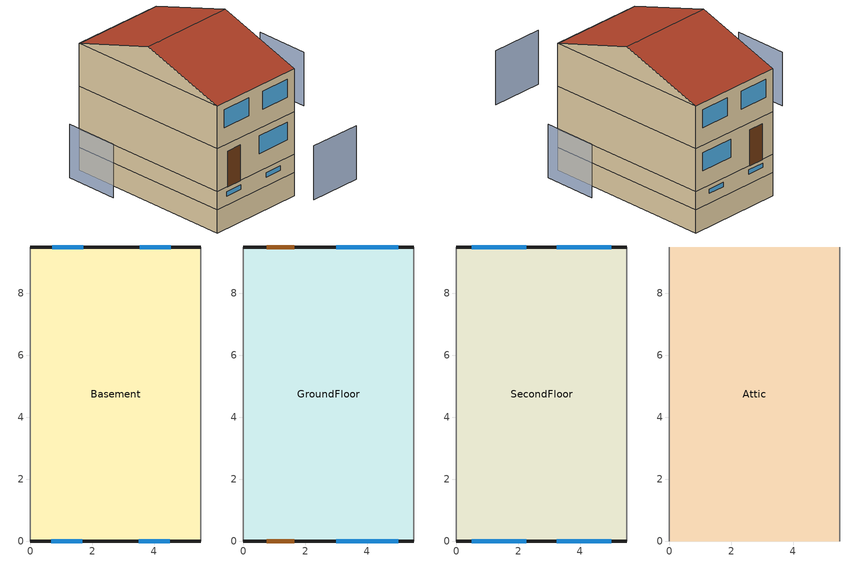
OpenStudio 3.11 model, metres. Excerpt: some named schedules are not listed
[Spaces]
Basement
 floor foundation (SFD_BasementFloor): 5.5,9.5 5.5,0 0,0 0,9.5 z-1.3
 wall outside (Surface 2 c tbd): 0,0 5.5,0 z0:1
 wall outside (Surface 4 c tbd): 5.5,9.5 0,9.5 z0:1
 wall adiabatic: 0,9.5 0,0 / 5.5,0 5.5,9.5 z0:1; 5.5,0 5.5,9.5 / 0,9.5 0,0 z-1.3:0
 wall foundation (SFD_1986-2012_BasementWall): 0,0 5.5,0 / 5.5,9.5 0,9.5 z-1.3:0
 window: 0.68,0 1.68,0 / 3.5,0 4.5,0 z0.5:0.75; 4.53,9.5 3.53,9.5 / 1.71,9.5 0.71,9.5 z0.54:0.79
GroundFloor
 floor to Basement: 5.5,9.5 5.5,0 0,0 0,9.5 z1
 wall outside (Surface 8 c tbd): 0,0 5.5,0 z1:3.4
 wall outside (Surface 12 c tbd): 5.5,9.5 0,9.5 z1:3.4
 wall adiabatic: 0,9.5 0,0 / 5.5,0 5.5,9.5 z1:3.4
 window: 3,0 5,0 / 5,9.5 3,9.5 z2:3
 door: 0.75,0 1.65,0 / 1.65,9.5 0.75,9.5 z1:3
SecondFloor
 floor to GroundFloor: 5.5,9.5 5.5,0 0,0 0,9.5 z3.4
 wall outside (Surface 16 c tbd): 0,0 5.5,0 z3.4:5.8
 wall outside (Surface 17 c tbd): 5.5,9.5 0,9.5 z3.4:5.8
 wall adiabatic: 0,9.5 0,0 / 5.5,0 5.5,9.5 z3.4:5.8
 window: 0.5,0 2.25,0 / 3.25,0 5,0 / 5,9.5 3.25,9.5 / 2.25,9.5 0.5,9.5 z4.4:5.4
Attic
 floor to SecondFloor: 5.5,9.5 5.5,0 0,0 0,9.5 z5.8
 wall adiabatic: 0,4.75,7.38 0,9.5,5.8 0,0,5.8; 5.5,4.75,7.38 5.5,0,5.8 5.5,9.5,5.8
 roof outside: 5.5,4.75,7.38 5.5,9.5,5.8 0,9.5,5.8 0,4.75,7.38; 0,4.75,7.38 0,0,5.8 5.5,0,5.8 5.5,4.75,7.38
shading: -4,3.25 -4,6.25 / 5.75,-4 2.75,-4 / 9.5,6.25 9.5,3.25 z1:4
[Building]
Building 1: Default Construction Set=SFD_1986-2012_ConstructionSet
[Site]
MONTREAL INTL A: Latitude {deg}=45.47; Longitude {deg}=-73.74; Time Zone {hr}=-5; Elevation {m}=36
[ClimateZones]
Climate Zone Institution Name 1=ASHRAE; Climate Zone Document Name 1=ANSI/ASHRAE Standard 169; Climate Zone Document Year 1=2006; Climate Zone Institution Name 2=CEC; Climate Zone Document Name 2=California Climate Zone Descriptions; Climate Zone Document Year 2=1995
[SizingPeriod:DesignDay] Barometric Pressure {Pa}=100893; Rain Indicator=No; Snow Indicator=No; Day of Month=21; Daylight Saving Time Indicator=No; Humidity Condition Type=Wetbulb; Dry-Bulb Temperature Range Modifier Type=DefaultMultipliers
Name | Maximum Dry-Bulb Temperature {C} | Daily Dry-Bulb Temperature Range {deltaC} | Wind Speed {m/s} | Wind Direction {deg} | Sky Clearness | Month | Day Type | Wetbulb or DewPoint at Maximum Dry-Bulb {C} | Solar Model Indicator | ASHRAE Clear Sky Optical Depth for Beam Irradiance | ASHRAE Clear Sky Optical Depth for Diffuse Irradiance
Montreal-Trudeau Intl AP Ann Htg 99.6% Condns DB | -22.9 | 0 | 4.3 | 260 | 0 | 1 | WinterDesignDay | -22.9 | ASHRAEClearSky
Montreal-Trudeau Intl AP Ann Clg .4% Condns DB=>MWB | 30.3 | 8.8 | 5.4 | 230 |  | 7 | SummerDesignDay | 22.1 | ASHRAETau | 0.431 | 2.246
[Construction]
SFD_Furnishing: Wood Furnishing
SFD_IntWall: Gypsum Board, Air Layer 1, Wood frame wall 2x4 uninsulated, Air Layer 1, Gypsum Board
SFD_BasementFloor: Heavy Concrete 150 mm
SFD_Window_old-construction: SFD_Window_old-construction
SFD_Door_old-construction: SFD_Door_old-construction
SFD_Roof: Shingles asphalt, Plywood
SFD_IntFloor: Wood Flooring, Plywood, Wood frame roof 2x10 uninsulated, Gypsum Board
SFD_IntCeiling: Gypsum Board, Wood frame roof 2x10 uninsulated, Plywood, Wood Flooring
SFD_1986-2012_ExtWall: Cladding-vinyl, Air Layer 1, Plywood, Wood frame wall 2x4 insulated, Insulation 45 mm, Air Layer 1, Gypsum Board
SFD_1986-2012_AtticFloor: Bulk insulation-cellulose 160 mm, Plywood, Wood frame roof 2x10 insulated, Gypsum Board
SFD_1986-2012_CeilingToAttic: Gypsum Board, Wood frame roof 2x10 insulated, Plywood, Bulk insulation-cellulose 160 mm
SFD_1986-2012_BasementWall: Heavy Concrete 200 mm, Insulation panel 80 mm, Gypsum Board
SFD_1986-2012_BasementWallAboveGround: Plaster, Heavy Concrete 200 mm, Insulation panel 80 mm, Air Layer 1, Gypsum Board
Surface 12 c tbd: Cladding-vinyl, Air Layer 1, Plywood, Surface 12 m tbd, Insulation 45 mm, Air Layer 1, Gypsum Board
Surface 16 c tbd: Cladding-vinyl, Air Layer 1, Plywood, Surface 16 m tbd, Insulation 45 mm, Air Layer 1, Gypsum Board
Surface 17 c tbd: Cladding-vinyl, Air Layer 1, Plywood, Surface 17 m tbd, Insulation 45 mm, Air Layer 1, Gypsum Board
Surface 2 c tbd: Plaster, Heavy Concrete 200 mm, Surface 2 m tbd, Air Layer 1, Gypsum Board
Surface 4 c tbd: Plaster, Heavy Concrete 200 mm, Surface 4 m tbd, Air Layer 1, Gypsum Board
Surface 8 c tbd: Cladding-vinyl, Air Layer 1, Plywood, Surface 8 m tbd, Insulation 45 mm, Air Layer 1, Gypsum Board
[Material]
Name | Roughness | Thickness {m} | Conductivity {W/m-K} | Density {kg/m3} | Specific Heat {J/kg-K} | Solar Absorptance | Visible Absorptance | Thermal Absorptance
Wood Furnishing | Smooth | 0.075 | 0.12 | 540 | 1210 | 0.5 | 0.5
Gypsum Board | Smooth | 0.0127 | 0.16 | 800 | 1090 | 0.3 | 0.5
Wood frame wall 2x4 uninsulated | Smooth | 0.089 | 0.409 | 154.65 | 1626.3
Heavy Concrete 150 mm | Smooth | 0.1524 | 1.95 | 2240 | 900 | 0.3 | 0.5
Heavy Concrete 200 mm | Smooth | 0.2032 | 1.95 | 2240 | 900 | 0.3 | 0.5
Wood frame roof 2x10 uninsulated | Smooth | 0.235 | 1.1557 | 80.994 | 1621.88
Cladding-vinyl | Smooth | 0.0095 | 0.086 | 200 | 1000 | 0.5 | 0.5
Plywood | Smooth | 0.0159 | 0.12 | 544 | 1210 | 0.5 | 0.5
Shingles asphalt | Smooth | 0.0032 | 0.04 | 1120 | 1260 | 0.5 | 0.5
Wood frame roof 2x10 insulated | Smooth | 0.235 | 0.16 | 96 | 1515
Plaster | Smooth | 0.005 | 0.071 | 1860 | 840 | 0.3 | 0.5
Wood Flooring | Smooth | 0.019 | 0.17 | 700 | 1630 | 0.5 | 0.2
Wood frame wall 2x4 insulated | Smooth | 0.089 | 0.073 | 165.2 | 1571.76
Insulation 45 mm | Smooth | 0.0445 | 0.046 | 19 | 960
Bulk insulation-cellulose 160 mm | Smooth | 0.1581 | 0.046 | 20 | 1400
Insulation panel 80 mm | Smooth | 0.08 | 0.03 | 43 | 1210
XPS 25mm | Rough | 0.0254 | 0.029 | 28 | 1450 | 0.7 |  | 0.9
Surface 12 m tbd; Surface 8 m tbd | Smooth | 0.0585966 | 0.073 | 165.2 | 1571.76
Surface 16 m tbd; Surface 17 m tbd | Smooth | 0.0566601 | 0.073 | 165.2 | 1571.76
Surface 2 m tbd; Surface 4 m tbd | Smooth | 0.0270952 | 0.03 | 43 | 1210
[Material:AirGap]
Air Layer 1: Thermal Resistance {m2-K/W}=0.15
[WindowMaterial:SimpleGlazingSystem]
SFD_Window_old-construction: U-Factor {W/m2-K}=2.94; Solar Heat Gain Coefficient=0.6; Visible Transmittance=0.8
[Material:NoMass]
SFD_Door_old-construction: Roughness=Smooth; Thermal Resistance {m2-K/W}=0.8
[DefaultConstructionSet] Interior Partition Construction=SFD_IntWall; Adiabatic Surface Construction=SFD_1986-2012_ExtWall
Name | Default Exterior Surface Constructions | Default Interior Surface Constructions | Default Ground Contact Surface Constructions | Default Exterior SubSurface Constructions | Default Interior SubSurface Constructions
SFD_1986-2012_ConstructionSet-Attic | Default Surface Constructions 64 | Default Surface Constructions 65 | Default Surface Constructions 66 | Default Sub Surface Constructions 44 | Default Sub Surface Constructions 22
SFD_1986-2012_ConstructionSet-Basement | Default Surface Constructions 43 | Default Surface Constructions 44 | Default Surface Constructions 45 | Default Sub Surface Constructions 29 | Default Sub Surface Constructions 30
SFD_1986-2012_ConstructionSet | Default Surface Constructions 13 | Default Surface Constructions 14 | Default Surface Constructions 15 | Default Sub Surface Constructions 9 | Default Sub Surface Constructions 10
[DefaultSurfaceConstructions]
Name | Floor Construction | Wall Construction | Roof Ceiling Construction
Default Surface Constructions 64; Default Surface Constructions 13 | SFD_BasementFloor | SFD_1986-2012_ExtWall | SFD_Roof
Default Surface Constructions 65 | SFD_1986-2012_AtticFloor | SFD_IntWall | SFD_1986-2012_CeilingToAttic
Default Surface Constructions 66; Default Surface Constructions 45; Default Surface Constructions 15 | SFD_BasementFloor | SFD_1986-2012_BasementWall
Default Surface Constructions 43 | SFD_BasementFloor | SFD_1986-2012_BasementWallAboveGround | SFD_Roof
Default Surface Constructions 44 | SFD_IntFloor |  | SFD_IntCeiling
Default Surface Constructions 14 | SFD_IntFloor | SFD_IntWall | SFD_IntCeiling
[DefaultSubSurfaceConstructions]
Name | Fixed Window Construction | Operable Window Construction | Door Construction
Default Sub Surface Constructions 44; Default Sub Surface Constructions 29; Default Sub Surface Constructions 9 | SFD_Window_old-construction | SFD_Window_old-construction | SFD_Door_old-construction
Default Sub Surface Constructions 22; Default Sub Surface Constructions 30; Default Sub Surface Constructions 10
[ThermostatSetpoint:DualSetpoint] Cooling Setpoint Temperature Schedule=Residential ClgSetpoint
Name | Heating Setpoint Temperature Schedule
Thermostat Setpoint Dual Setpoint 1; Thermostat Setpoint Dual Setpoint 2 | Residential HtgSetpoint
Thermostat Setpoint Dual Setpoint 3
[ShadingControl]
Shading Control 1: Shading Type=InteriorBlind; Multiple Surface Control Type=Sequential
[Space]
Name | Space Type | Thermal Zone
Basement | SFD_Basement_SpaceType | Basement_Th
GroundFloor | SFD_MainFloors_SpaceType | GroundFloor_Th
SecondFloor | SFD_MainFloors_SpaceType | SecondFloor_Th
Attic | SFD_Attic_SpaceType | Attic_Th
[ThermalZone] Use Ideal Air Loads=No
Name | Thermostat
Basement_Th | Thermostat Setpoint Dual Setpoint 3
GroundFloor_Th | Thermostat Setpoint Dual Setpoint 2
SecondFloor_Th | Thermostat Setpoint Dual Setpoint 1
Attic_Th
[Sizing:Zone] Zone Cooling Design Supply Air Temperature Input Method=SupplyAirTemperature; Zone Cooling Design Supply Air Temperature {C}=14; Zone Cooling Design Supply Air Temperature Difference {deltaC}=11.11; Zone Heating Design Supply Air Temperature Input Method=SupplyAirTemperature; Zone Heating Design Supply Air Temperature {C}=40; Zone Heating Design Supply Air Temperature Difference {deltaC}=11.11; Zone Cooling Design Supply Air Humidity Ratio {kg-H2O/kg-air}=0.0085; Zone Heating Design Supply Air Humidity Ratio {kg-H2O/kg-air}=0.008; Cooling Design Air Flow Method=DesignDay; Heating Design Air Flow Method=DesignDay; Account for Dedicated Outdoor Air System=No; Dedicated Outdoor Air System Control Strategy=NeutralSupplyAir; Dedicated Outdoor Air Low Setpoint Temperature for Design {C}=autosize; Dedicated Outdoor Air High Setpoint Temperature for Design {C}=autosize; Zone Load Sizing Method=Sensible Load Only No Latent Load; Zone Latent Cooling Design Supply Air Humidity Ratio Input Method=HumidityRatioDifference; Zone Cooling Design Supply Air Humidity Ratio Difference {kgWater/kgDryAir}=0.005; Zone Latent Heating Design Supply Air Humidity Ratio Input Method=HumidityRatioDifference; Zone Humidification Design Supply Air Humidity Ratio Difference {kgWater/kgDryAir}=0.005; Sizing Option=Coincident; Heating Coil Sizing Method=None; Maximum Heating Capacity To Cooling Load Sizing Ratio {W/W}=1
Basement_Th; GroundFloor_Th; SecondFloor_Th; Attic_Th
[Zone equipment]
Basement_Th: Elec Baseboard 2
GroundFloor_Th: Elec Baseboard 1, Cycling PTAC DX Clg Elec Htg 1, Sub Surface 10_WindandStackOpenArea, Sub Surface 2_WindandStackOpenArea
SecondFloor_Th: Elec Baseboard, Cycling PTAC DX Clg Elec Htg, Sub Surface 4_WindandStackOpenArea, Sub Surface 5_WindandStackOpenArea, Sub Surface 11_WindandStackOpenArea, Sub Surface 12_WindandStackOpenArea
[SpaceType]
Name | Default Construction Set
SFD_Basement_SpaceType | SFD_1986-2012_ConstructionSet-Basement
SFD_Attic_SpaceType | SFD_1986-2012_ConstructionSet-Attic
SFD_MainFloors_SpaceType
[InternalMass] Multiplier=1
Name | Internal Mass Definition | Space or SpaceType
Basement_InternalMassFurnishing | SFD_InternalMassFurnishing | SFD_Basement_SpaceType
MainFloors_InternalMassFurnishing | SFD_InternalMassFurnishing | SFD_MainFloors_SpaceType
MainFloors_IntWalls | SFD_IntWalls | SFD_MainFloors_SpaceType
[InternalMass:Definition]
Name | Construction | Design Level Calculation Method | Surface Area per Space Floor Area | Surface Area {m2}
SFD_InternalMassFurnishing | SFD_Furnishing | SurfaceArea/Area | 2
SFD_IntWalls | SFD_IntWall | SurfaceArea |  | 80
[People:Definition]
SFD_People: Number of People Calculation Method=People; Number of People {people}=2.84; Fraction Radiant=0.3
[Lights:Definition]
SFD_InteriorLighting: Design Level Calculation Method=LightingLevel; Lighting Level {W}=301.7; Fraction Radiant=0.4; Fraction Visible=0.2
[ElectricEquipment:Definition] Design Level Calculation Method=EquipmentLevel
Name | Design Level {W} | Fraction Radiant | Fraction Lost | Fraction Latent
SFD_Dishwasher | 118.5 | 0.2
SFD_Dryer | 619.1 | 0.2 | 0.8
SFD_Freezer | 53.4 | 0.2
SFD_WashingMachine | 59.9 | 0.2
SFD_OtherEquipment | 1847.3 | 0.2 |  | 0
SFD_StoveTopOven | 473.8 | 0.2
SFD_HWElectricConsumption | 1184.1 |  | 0.99
SFD_Refrigerator | 160.3 | 0.2
[SpaceInfiltration:DesignFlowRate] Density Basis=Outdoor
Name | Space or SpaceType | Design Flow Rate Calculation Method | Flow per Exterior Surface Area {m3/s-m2} | Air Changes per Hour {1/hr} | Constant Term Coefficient | Temperature Term Coefficient | Velocity Term Coefficient | Velocity Squared Term Coefficient | Design Flow Rate {m3/s}
Attic Ventilation | SFD_Attic_SpaceType | AirChanges/Hour | 0 | 3 | 0.606 | 0.03636 | 0.1177 | 0
Air exhaust-intake compensation | SFD_MainFloors_SpaceType | Flow/Space |  |  |  |  |  |  | 0.001
[People]
MainFloors_People: People Definition=SFD_People; Space or SpaceType=SFD_MainFloors_SpaceType; Number of People Schedule=Residential Occupancy; Activity Level Schedule=Residential Occupant Activity; Clothing Insulation Calculation Method=ClothingInsulationSchedule; Multiplier=0.5
[Lights]
MainFloors_InteriorLighting: Lights Definition=SFD_InteriorLighting; Space or SpaceType=SFD_MainFloors_SpaceType; Schedule=Interior Lighting Schedule; Fraction Replaceable=1; Multiplier=0.5
[ElectricEquipment] Space or SpaceType=SFD_MainFloors_SpaceType; Multiplier=0.5
Name | Electric Equipment Definition | Schedule
MainFloors_Dryer | SFD_Dryer | Dryer Schedule
MainFloors_StoveTopOven | SFD_StoveTopOven | Stovetop Schedule
MainFloors_HWElectricConsumption | SFD_HWElectricConsumption | Hot Water Tank Electric Load Schedule
MainFloors_OtherEquipment | SFD_OtherEquipment | Other Electric Charges Schedule
MainFloors_Refrigerator | SFD_Refrigerator | Fridge Schedule
MainFloors_WashingMachine | SFD_WashingMachine | Washer Schedule
MainFloors_Dishwasher | SFD_Dishwasher | Dishwasher Schedule
MainFloors_Freezer | SFD_Freezer | Freezer Schedule
[Exterior:Lights:Definition]
SFD_ExteriorLights: Design Level {W}=38.5
[Exterior:Lights]
Exterior Lights 1: Exterior Lights Definition=SFD_ExteriorLights; Schedule=Exterior Lighting Schedule
[ZoneHVAC:Baseboard:Convective:Electric] Availability Schedule=Always On Discrete hvac_library; Nominal Capacity {W}=autosize; Efficiency=1
Elec Baseboard; Elec Baseboard 1; Elec Baseboard 2
[ZoneHVAC:PackagedTerminalAirConditioner] Availability Schedule=Always On Discrete hvac_library; Supply Air Flow Rate During Cooling Operation {m3/s}=Autosize; Supply Air Flow Rate During Heating Operation {m3/s}=Autosize; Supply Air Flow Rate When No Cooling or Heating is Needed {m3/s}=Autosize; No Load Supply Air Flow Rate Control Set To Low Speed=Yes; Outdoor Air Flow Rate During Cooling Operation {m3/s}=Autosize; Outdoor Air Flow Rate During Heating Operation {m3/s}=Autosize; Outdoor Air Flow Rate When No Cooling or Heating is Needed {m3/s}=Autosize; Fan Placement=DrawThrough; Supply Air Fan Operating Mode Schedule=Cycling PTAC Fan Mode Always Zero
Name | Supply Air Fan | Heating Coil | Cooling Coil
Cycling PTAC DX Clg Elec Htg | Cycling Elec PTAC Fan | Cycling PTAC Elec Htg Coil | Cycling Elec PTAC 1 Spd DX Clg Coil
Cycling PTAC DX Clg Elec Htg 1 | Cycling Elec PTAC Fan 1 | Cycling PTAC Elec Htg Coil 1 | Cycling Elec PTAC 1 Spd DX Clg Coil 1
[Fan:OnOff] Availability Schedule=Always On Discrete hvac_library; Fan Total Efficiency=0.6; Pressure Rise {Pa}=250; Maximum Flow Rate {m3/s}=autosize; Motor Efficiency=0.8; Motor In Airstream Fraction=1; Fan Power Ratio Function of Speed Ratio Curve=Fan On Off Power Curve 15; Fan Efficiency Ratio Function of Speed Ratio Curve=Fan On Off Efficiency Curve 15
Cycling Elec PTAC Fan; Cycling Elec PTAC Fan 1
[Coil:Heating:Electric] Availability Schedule=Always On Discrete hvac_library; Nominal Capacity {W}=0
Cycling PTAC Elec Htg Coil; Cycling PTAC Elec Htg Coil 1
[Coil:Cooling:DX:SingleSpeed] Availability Schedule=Always On Discrete hvac_library; Rated Total Cooling Capacity {W}=autosize; Rated Sensible Heat Ratio=autosize; Rated COP {W/W}=2.5; Rated Air Flow Rate {m3/s}=autosize; Rated Evaporator Fan Power Per Volume Flow Rate 2017 {W/(m3/s)}=773.3; Rated Evaporator Fan Power Per Volume Flow Rate 2023 {W/(m3/s)}=934.4; Total Cooling Capacity Function of Temperature Curve=Curve Biquadratic 29; Total Cooling Capacity Function of Flow Fraction Curve=Curve Quadratic 35; Energy Input Ratio Function of Temperature Curve=Curve Biquadratic 30; Energy Input Ratio Function of Flow Fraction Curve=Curve Quadratic 36; Part Load Fraction Correlation Curve=Curve Quadratic 37; Minimum Outdoor Dry-Bulb Temperature for Compressor Operation {C}=-25; Nominal Time for Condensate Removal to Begin {s}=0; Ratio of Initial Moisture Evaporation Rate and Steady State Latent Capacity=0; Maximum Cycling Rate {cycles/hr}=0; Latent Capacity Time Constant {s}=0; Condenser Type=AirCooled; Evaporative Condenser Effectiveness=0; Evaporative Condenser Air Flow Rate {m3/s}=Autosize; Evaporative Condenser Pump Rated Power Consumption {W}=Autosize; Crankcase Heater Capacity {W}=0; Maximum Outdoor Dry-Bulb Temperature for Crankcase Heater Operation {C}=0; Basin Heater Capacity {W/K}=0; Basin Heater Setpoint Temperature {C}=10
Cycling Elec PTAC 1 Spd DX Clg Coil; Cycling Elec PTAC 1 Spd DX Clg Coil 1
[SpaceInfiltration:EffectiveLeakageArea]
SFD_ELA_1986-2012: Space or SpaceType=SFD_MainFloors_SpaceType; Effective Air Leakage Area {cm2}=132.084; Stack Coefficient=0.000145; Wind Coefficient=0.000174
[ZoneVentilation:WindandStackOpenArea] Opening Area Fraction Schedule=SFD Window Opening Fraction; Opening Effectiveness=autocalculate; Height Difference {m}=0.25; Discharge Coefficient for Opening=autocalculate; Minimum Indoor Temperature {C}=21; Maximum Indoor Temperature {C}=40; Delta Temperature {deltaC}=-100; Minimum Outdoor Temperature {C}=21; Maximum Outdoor Temperature {C}=24; Maximum Wind Speed {m/s}=10
Name | Opening Area {m2} | Effective Angle {deg}
Sub Surface 10_WindandStackOpenArea | 2 | 0
Sub Surface 2_WindandStackOpenArea | 2 | 180
Sub Surface 4_WindandStackOpenArea; Sub Surface 5_WindandStackOpenArea | 1.75 | 180
Sub Surface 11_WindandStackOpenArea; Sub Surface 12_WindandStackOpenArea | 1.75 | 0
[Foundation:Kiva:Settings]
Soil Conductivity {W/m-K}=1.9; Soil Density {kg/m3}=1920; Soil Specific Heat {J/kg-K}=1425; Ground Solar Absorptivity=0.4; Ground Thermal Absorptivity=0.9; Ground Surface Roughness {m}=0.03; Deep-Ground Boundary Condition=GroundWater; Deep-Ground Depth {m}=10
[Foundation:Kiva]
KIVA Foundation Floor Surface 6: Interior Horizontal Insulation Material=XPS 25mm; Interior Horizontal Insulation Width {m}=0.6
[SurfaceProperty:ExposedFoundationPerimeter]
Surface 6: Exposed Perimeter Calculation Method=TotalExposedPerimeter; Total Exposed Perimeter {m}=11
[Schedule:Constant]
Always On Discrete hvac_library: Value=1
[Schedule:Ruleset]
Residential Occupancy: Default Day Schedule=Schedule Day 27
Residential Occupant Activity: Default Day Schedule=Large Office Activity Default Schedule; Summer Design Day Schedule=Large Office Activity Summer Design Day; Winter Design Day Schedule=Large Office Activity Winter Design Day
Residential ClgSetpoint: Default Day Schedule=Schedule Day 26
Residential HtgSetpoint: Default Day Schedule=Schedule Day 25
Cycling PTAC Fan Mode Always Zero: Default Day Schedule=Cycling PTAC Fan Mode Sch Default
SFD Window Opening Fraction: Default Day Schedule=Schedule Day 40
[Schedule:Day]
Schedule Day 27: No, 8, 0, 1, 13, 0, 0.82, 14, 0, 0.77, 16, 0, 0.74, 17, 0, 0.8, 18, 0, 0.95, 19, 0, 1, 20, 0, 0.98, 21, 0, 0.94, 24, 0, 1
Schedule Day 28: No, 8, 0, 1, 9, 0, 0.89, 13, 0, 0.95, 14, 0, 0.89, 16, 0, 0.83, 17, 0, 0.85, 18, 0, 0.95, 19, 0, 1, 20, 0, 0.98, 21, 0, 0.94, 24, 0, 1
Large Office Activity Default Schedule: No, 7, 0, 70, 23, 0, 130, 24, 0, 70
Large Office Activity Summer Design Day; Large Office Activity Winter Design Day: No, 24, 0, 150
Schedule Day 26: No, 24, 0, 25
Schedule Day 25: No, 8, 0, 18, 21, 0, 21, 24, 0, 18
Cycling PTAC Fan Mode Sch Default: No, 24, 0, 0
Schedule Day 40: No, 24, 0, 0.3
[Schedule:Rule]
Schedule Rule 3: Schedule Ruleset=Residential Occupancy; Rule Order=0; Day Schedule=Schedule Day 28; Apply Sunday=Yes; Apply Saturday=Yes
[Curve:Exponent]
Fan On Off Power Curve 15: Coefficient1 Constant=1; Coefficient2 Constant=0; Coefficient3 Constant=0; Minimum Value of x=0; Maximum Value of x=1
[Curve:Cubic]
Fan On Off Efficiency Curve 15: Coefficient1 Constant=1; Coefficient2 x=0; Coefficient3 x**2=0; Coefficient4 x**3=0; Minimum Value of x=0; Maximum Value of x=1
[Curve:Biquadratic] Minimum Value of x=17; Maximum Value of x=22; Minimum Value of y=13; Maximum Value of y=46
Name | Coefficient1 Constant | Coefficient2 x | Coefficient3 x**2 | Coefficient4 y | Coefficient5 y**2 | Coefficient6 x*y
Curve Biquadratic 29 | 0.942588 | 0.00954335 | 0.00068377 | -0.0110427 | 5.249e-06 | -9.72e-06
Curve Biquadratic 30 | 0.342414 | 0.034885 | -0.0006237 | 0.00497722 | 0.000437951 | -0.000728028
[Curve:Quadratic]
Name | Coefficient1 Constant | Coefficient2 x | Coefficient3 x**2 | Minimum Value of x | Maximum Value of x
Curve Quadratic 35 | 0.8 | 0.2 | 0 | 0.5 | 1.5
Curve Quadratic 36 | 1.1552 | -0.1808 | 0.0256 | 0.5 | 1.5
Curve Quadratic 37 | 0.85 | 0.15 | 0 | 0 | 1
